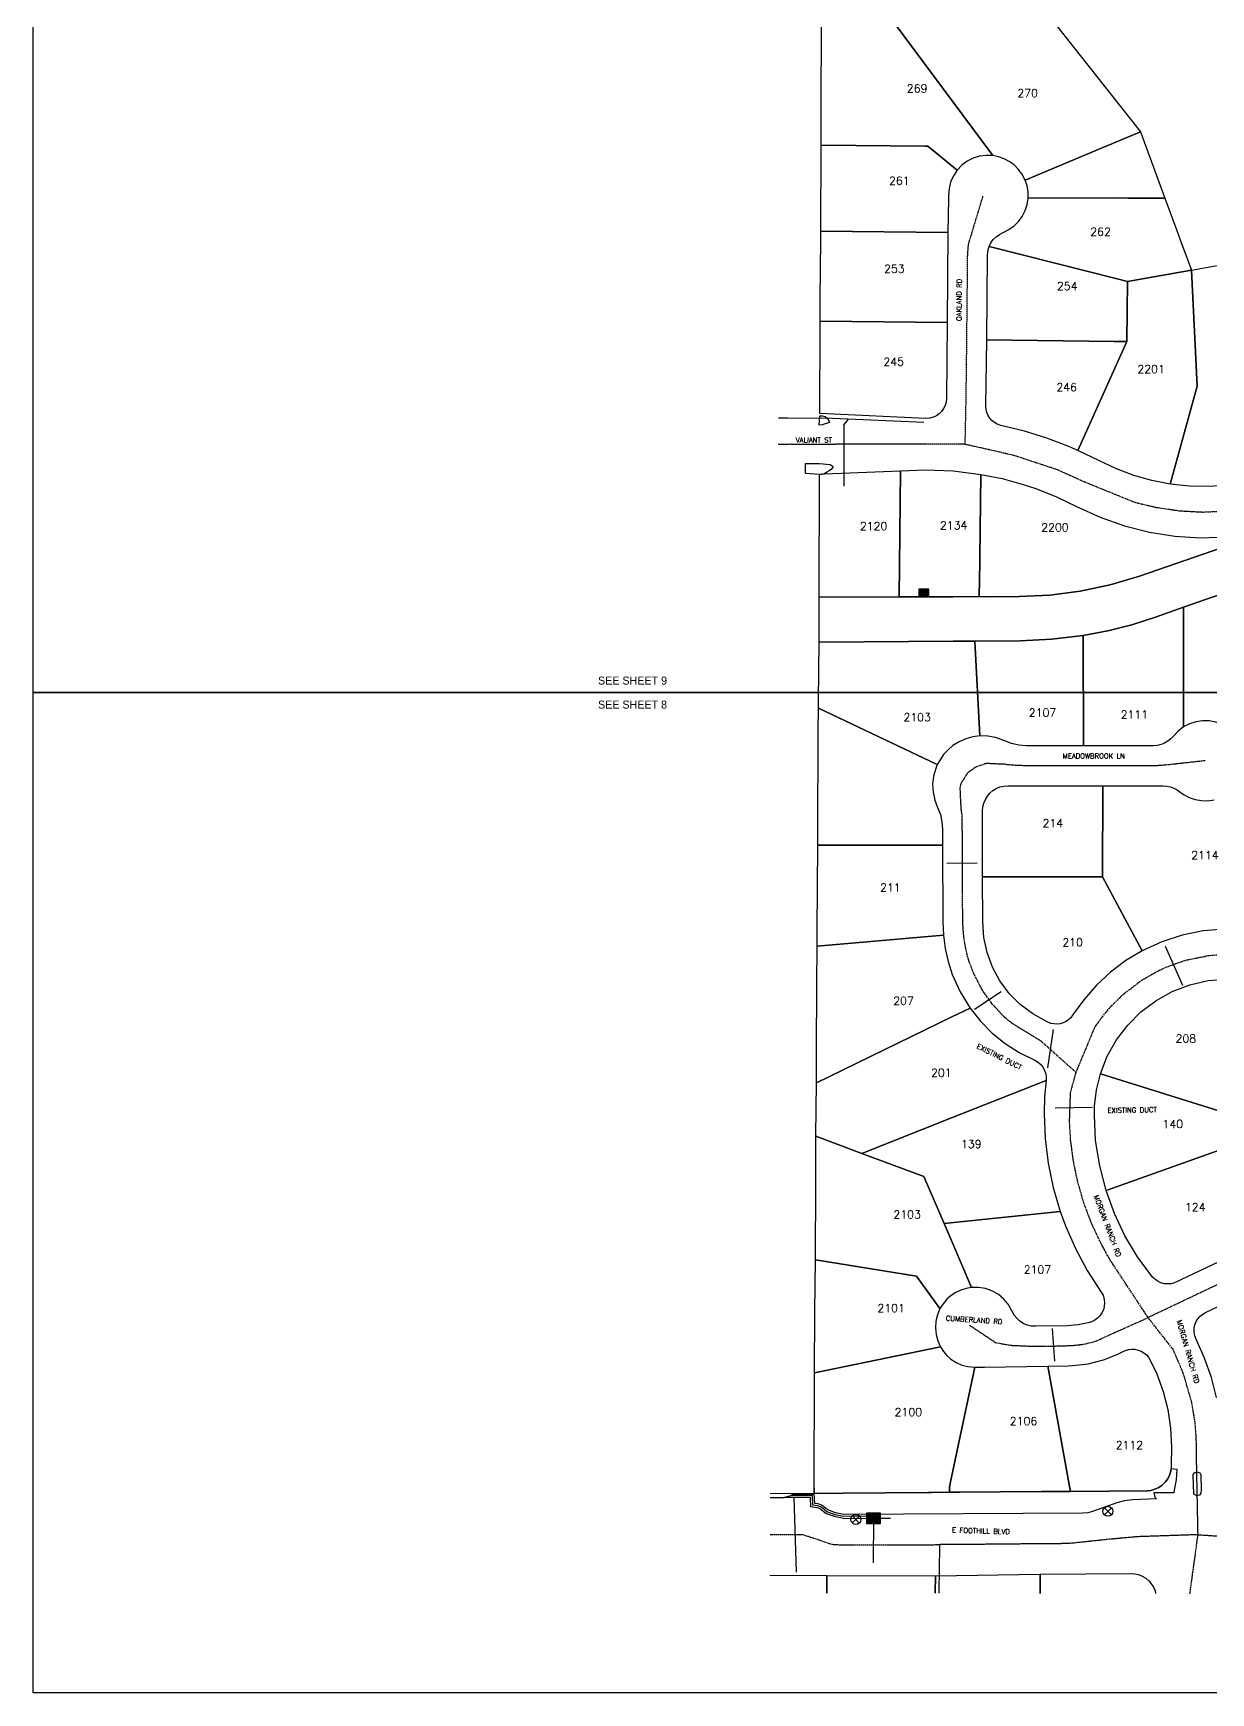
# Model space of a CAD drawing. Header units: millimetres. Extents: x 249 to 4524, y 137 to 4137.
# Drawn here: x 249 to 1426, y 1137 to 2796 of the extents above; entities that cross this region are included whole.
import ezdxf
from ezdxf.enums import TextEntityAlignment as Align

# ---------------------------------------------------------------- set-up
doc = ezdxf.new("R2010")
doc.units = ezdxf.units.MM
doc.linetypes.add('CENTER', pattern=[2, 1.25, -0.25, 0.25, -0.25])
for name, color, linetype in [('ADDRESS', 7, 'Continuous'), ('B-CTRLIN', 7, 'CENTER'), ('B-LOTLIN', 2, 'Continuous'), ('COCLIPL', 7, 'Continuous'), ('EXISTING DUCT', 7, 'Continuous'), ('F-DUCT-U-E', 9, 'Continuous'), ('F-MNHL-U-E', 3, 'Continuous'), ('F-POLE-A-E', 3, 'Continuous'), ('GridSheetNumber', 7, 'Continuous'), ('STREET NAMES', 7, 'Continuous')]:
    doc.layers.add(name, color=color, linetype=linetype)
doc.styles.add('SIMPLEX', font='SIMPLEX')

# ---------------------------------------------------------------- blocks, each defined once
blk = doc.blocks.new('MNHOLE')
blk.add_lwpolyline([(-7.1, -5.1), (7.1, -5.1), (7.1, 5.1), (-7.1, 5.1)], close=True)
at = {"color": 18}
blk.add_solid([(-7, -5), (7, -5), (-7, 5), (7, 5)], dxfattribs=at)
at = {"style": 'SIMPLEX'}
blk.add_text('MH', height=6, dxfattribs=at).set_placement((0, 0), align=Align.MIDDLE)
blk = doc.blocks.new('HNHOLE')
blk.add_lwpolyline([(-4.97, -3.57), (4.97, -3.57), (4.97, 3.57), (-4.97, 3.57)], close=True)
at = {"color": 18}
blk.add_solid([(-4.9, -3.5), (4.9, -3.5), (-4.9, 3.5), (4.9, 3.5)], dxfattribs=at)
at = {"style": 'SIMPLEX'}
blk.add_text('HH', height=4.2, dxfattribs=at).set_placement((0, 0), align=Align.MIDDLE)
blk = doc.blocks.new('TEL_PW')
for points in [[(-3.5, 3.5), (3.5, -3.5)], [(3.5, 3.5), (-3.5, -3.5)]]:
    blk.add_lwpolyline(points)
blk.add_circle((0, 0), 5)
blk = doc.blocks.new('COCLIPL')
at = {"layer": 'COCLIPL', "color": 1, "lineweight": -3}
blk.add_lwpolyline([(0, 1000), (1300, 1000), (1300, 0), (0, 0)], close=True, dxfattribs=at)

msp = doc.modelspace()

# ---------------------------------------------------------------- linework, layer by layer
at = {"layer": 'B-CTRLIN'}
for points in [[(1180.3, 2385.2), (1181.2, 2427.2), (1181.7, 2464.8), (1182.6, 2554.1), (1182.7, 2572), (1183.6, 2584.8), (1198.1, 2633)], [(1180.3, 2385.2), (1140.7, 2385.3), (1130.2, 2385.2), (1094.8, 2385.3), (1090.2, 2385.3), (1038.1, 2384.9), (1005.5, 2385), (995.3, 2384.9), (993.4, 2384.9)], [(1180.3, 2385.2), (1209.4, 2378.7), (1229.6, 2374), (1272.3, 2359.8), (1299.1, 2347.7), (1349.1, 2327.4), (1355, 2325.8), (1371.3, 2322), (1394, 2318.6), (1418.5, 2317.3), (1444.5, 2318.6)], [(1291.1, 1757), (1255.7, 1788.7), (1227.3, 1806), (1220.4, 1811.8), (1217.8, 1814.2), (1216.2, 1815.9), (1207.4, 1825.5), (1197.8, 1838.9), (1188.8, 1856.1), (1183.5, 1870), (1180.9, 1880.9), (1179, 1892), (1178, 1905), (1177.8, 1920.1), (1177.7, 1936.9), (1177.6, 1969.8), (1177.6, 1988.8), (1177.3, 2010.7), (1177.3, 2014.8), (1176.6, 2018.1), (1176, 2026.5), (1175.4, 2041.2), (1176.1, 2044.9), (1176.4, 2046.1), (1182.9, 2056.7), (1185.7, 2059), (1191.7, 2063), (1197.1, 2064.7), (1201.5, 2066.3), (1219.2, 2065.5), (1223.9, 2064.7)], [(1420.2, 2068.7), (1382.3, 2064.5), (1372.9, 2063.8), (1344.7, 2063.7), (1331.6, 2063.7), (1262.7, 2063.7), (1244, 2063.7), (1242.1, 2063.7), (1232.3, 2063.9), (1223.9, 2064.7)], [(1291.1, 1757), (1310, 1802.6), (1316.3, 1811.3), (1324, 1821), (1327.9, 1825.1), (1333.1, 1830.3), (1338.7, 1835.6), (1356.2, 1849), (1372.2, 1858.2), (1381.7, 1862.6), (1400, 1869.2), (1423.2, 1874), (1439.3, 1875.4)], [(1363.1, 1512.1), (1342, 1544.1), (1328.1, 1565.2), (1322.6, 1574.1), (1315.7, 1586.9), (1306.5, 1606.5), (1298.8, 1626.9), (1292.4, 1649.5), (1288.5, 1668.4), (1285.7, 1689.5), (1284.6, 1708.1), (1285.6, 1736.9), (1291.1, 1757)], [(1677.8, 1481.2), (1674.2, 1523.6), (1671.5, 1532.1), (1670.8, 1533.2), (1664.6, 1542.1), (1664.3, 1542.8), (1652.1, 1555), (1637.5, 1568.4), (1625.7, 1579.2), (1615.1, 1587.3), (1604.5, 1593), (1593.8, 1597), (1574.2, 1600.6), (1560.4, 1600.4), (1547, 1597.9), (1535.1, 1593.6), (1518.3, 1585.8), (1501.4, 1577.8), (1479.4, 1567.4), (1453.8, 1555.2), (1411.6, 1535.1), (1363.1, 1512.1)], [(1184.5, 1504.7), (1210.7, 1487.2), (1219.9, 1485.4), (1227.9, 1484.3), (1239.5, 1483.9), (1245.5, 1483.5), (1258.6, 1483.5), (1266.4, 1483.6), (1287.2, 1484.2), (1298.5, 1485.5), (1310.6, 1488.4), (1327.3, 1496.1), (1363.1, 1512.1)], [(1413, 1295.1), (1411.5, 1371.7), (1411.6, 1382.5), (1411, 1395.3), (1410, 1407.5), (1406.4, 1428.7), (1398.3, 1456.4), (1390.2, 1475.6), (1388, 1480.4), (1363.1, 1512.1)], [(985.3, 1295.3), (987.5, 1295.3), (1017.8, 1295.4), (1047.3, 1285.5), (1058.3, 1284.9), (1068.1, 1284.9), (1104.9, 1284.9), (1131.1, 1284.9), (1155, 1285.2)], [(1413, 1295.1), (1353, 1293.1), (1324.5, 1290.5), (1283.8, 1286.2), (1235, 1285.8), (1171.8, 1285.2), (1155, 1285.2)], [(1404.9, 1236.1), (1413, 1295.1)], [(1413, 1295.1), (1502.3, 1289.4), (1591.3, 1290), (1680.4, 1297.6), (1769.7, 1290.8), (1859.1, 1291), (1937.9, 1291.2)], [(1154.3, 1236.5), (1155, 1285.2)]]:
    msp.add_lwpolyline(points, dxfattribs=at)
at = {"layer": 'B-LOTLIN', "color": 5}
for points in [[(1207.9, 2673.6), (1201.2, 2673.8), (1194.6, 2672.9), (1188.2, 2670.9), (1182.3, 2667.9), (1176.9, 2663.9), (1172.3, 2659.1), (1142.9, 2683), (1140, 2683), (1036.4, 2684.2), (1036.5, 2711.2), (1036.5, 2720), (1036.8, 2806.1), (1056.8, 2806.2), (1109.3, 2806.3), (1207.9, 2673.6)], [(1355.4, 2697.4), (1326.9, 2685.5), (1317.1, 2681.4), (1240.3, 2649.2), (1236.9, 2655.4), (1233.4, 2660.1), (1229.2, 2664.3), (1224.4, 2667.8), (1219.2, 2670.5), (1213.6, 2672.4), (1207.9, 2673.6), (1109.3, 2806.3), (1170.3, 2806.6), (1200.5, 2806.7), (1214.3, 2806.7), (1268.8, 2806.9), (1355.4, 2697.4)], [(1379.9, 2631.2), (1342.8, 2631.1), (1332.9, 2631.4), (1243.2, 2631), (1243.2, 2637.2), (1242.2, 2643.3), (1240.3, 2649.2), (1317.1, 2681.4), (1326.9, 2685.5), (1355.4, 2697.4), (1379.9, 2631.2)], [(1172.3, 2659.1), (1168.6, 2653.4), (1165.8, 2647.1), (1164.2, 2640.6), (1163.7, 2633.8), (1163.7, 2630.8), (1163.1, 2596.8), (1036.1, 2598.2), (1036.4, 2684.2), (1140, 2683), (1142.9, 2683), (1172.3, 2659.1)], [(1379.9, 2631.2), (1391.8, 2598.9), (1395.3, 2589.4), (1406.5, 2559.2), (1342.5, 2547.7), (1332.3, 2550.3), (1204.2, 2582.6), (1206, 2586.3), (1208.4, 2589.6), (1211.3, 2592.5), (1214.6, 2594.9), (1218.2, 2596.8), (1223.9, 2599.6), (1229.1, 2603.3), (1233.6, 2607.8), (1237.4, 2612.9), (1240.3, 2618.6), (1242.2, 2624.7), (1243.2, 2631), (1332.9, 2631.4), (1342.8, 2631.1), (1379.9, 2631.2)], [(1163.1, 2596.8), (1162.3, 2506.8), (1035.3, 2508.2), (1035.5, 2529.9), (1036.1, 2589.9), (1036.1, 2598.2), (1163.1, 2596.8)], [(1342.5, 2547.7), (1341.7, 2487.7), (1329.3, 2487.8), (1201.8, 2489.3), (1202.5, 2573.8), (1202.8, 2576.8), (1203.3, 2579.8), (1204.2, 2582.6), (1332.3, 2550.3), (1342.5, 2547.7)], [(1385.3, 2345.3), (1366.9, 2348.9), (1348.9, 2354), (1331.4, 2360.5), (1314.4, 2368.5), (1292.9, 2378.9), (1341.7, 2487.7), (1342.5, 2547.7), (1406.5, 2559.2), (1412.1, 2443.2), (1385.3, 2345.3)], [(1481.3, 2351.6), (1462.5, 2347), (1443.3, 2344.1), (1424, 2342.8), (1404.6, 2343.2), (1385.3, 2345.3), (1412.1, 2443.2), (1406.5, 2559.2), (1465, 2569.8), (1481.3, 2351.6)], [(1162.3, 2506.8), (1161.6, 2430.7), (1161.2, 2427.2), (1160.3, 2423.9), (1158.8, 2420.7), (1156.8, 2417.9), (1154.3, 2415.5), (1151.5, 2413.5), (1148.3, 2412.1), (1145, 2411.2), (1140.8, 2410.9), (1035, 2415.8), (1035.3, 2503.1), (1035.3, 2508.2), (1162.3, 2506.8)], [(1341.7, 2487.7), (1292.9, 2378.9), (1283.9, 2382.8), (1262, 2391.1), (1239.7, 2398), (1216.1, 2403.7), (1212.3, 2405.1), (1209.5, 2406.7), (1207, 2408.8), (1204.9, 2411.2), (1203.2, 2413.9), (1202, 2416.9), (1201.3, 2420.1), (1201.1, 2423.3), (1201.8, 2489.3), (1329.3, 2487.8), (1341.7, 2487.7)], [(1034.5, 2404.1), (1034.9, 2413.5), (1037.8, 2413.5), (1040.3, 2412.7), (1043.2, 2410.5), (1044.6, 2406.8), (1037.3, 2404.4), (1034.5, 2404.1)], [(1045.3, 2364.8), (1048.5, 2363), (1046.6, 2360.2), (1044.5, 2358.6), (1042.1, 2357.3), (1039.6, 2355.5), (1036.9, 2355.2), (1034.6, 2354.8), (1020.8, 2355.8), (1020.7, 2365.8), (1034.8, 2365.7), (1045.3, 2364.8)], [(1114.4, 2232.7), (1034.4, 2232.1), (1034.6, 2354.8), (1036.9, 2355.2), (1039.6, 2355.5), (1115.8, 2358.4), (1114.4, 2232.7)], [(1195.8, 2355), (1194.8, 2271.2), (1194.8, 2266.8), (1194.4, 2232.8), (1168.4, 2232.4), (1114.4, 2232.7), (1115.8, 2358.4), (1140.3, 2359.6), (1168.2, 2358.4), (1195.8, 2355)], [(1492.3, 2300.9), (1354.5, 2253.2), (1325.2, 2244.4), (1295.2, 2238.1), (1264.9, 2234.2), (1234.3, 2232.9), (1204.4, 2232.7), (1194.4, 2232.8), (1194.8, 2266.8), (1194.8, 2271.2), (1195.8, 2355), (1217.2, 2350.7), (1238.3, 2344.9), (1251, 2340.7), (1271.7, 2332.6), (1291.7, 2323), (1315.1, 2312.2), (1339.4, 2303.5), (1364.4, 2297.2), (1389.9, 2293.2), (1415.6, 2291.6), (1441.4, 2292.5), (1467, 2295.7), (1492.3, 2300.9)], [(1474, 2248.7), (1398.4, 2222.2), (1370.4, 2212.1), (1346.7, 2204.7), (1322.7, 2198.6), (1298.3, 2193.9), (1266.9, 2190.1), (1235.3, 2188.6), (1189.8, 2188.2), (1168.3, 2188.1), (1034.3, 2187.1), (1034.3, 2195.4), (1034.4, 2225.3), (1034.4, 2232.1), (1114.4, 2232.7), (1168.4, 2232.4), (1194.4, 2232.8), (1204.4, 2232.7), (1234.3, 2232.9), (1264.9, 2234.2), (1295.2, 2238.1), (1325.2, 2244.4), (1354.5, 2253.2), (1492.3, 2300.9)], [(1540.7, 2148.7), (1494.8, 2053.8), (1457, 2053.8), (1459, 2060.2), (1459.9, 2066.8), (1459.6, 2073.5), (1458.2, 2080.1), (1455.8, 2086.3), (1452.3, 2092.1), (1448, 2097.2), (1442.9, 2101.5), (1437, 2104.9), (1430.8, 2107.2), (1424.2, 2108.5), (1417.5, 2108.7), (1410.8, 2107.7), (1404.4, 2105.6), (1398.5, 2102.5), (1398.4, 2222.2), (1474, 2248.7), (1540.7, 2148.7)], [(1398.5, 2102.5), (1393, 2098.4), (1388.4, 2093.3), (1385.8, 2090.5), (1382.8, 2088.2), (1379.5, 2086.3), (1376, 2084.9), (1372.3, 2084), (1368.5, 2083.7), (1298.5, 2083.7), (1298.3, 2193.9), (1322.7, 2198.6), (1346.7, 2204.7), (1370.4, 2212.1), (1398.4, 2222.2), (1398.5, 2102.5)], [(1298.5, 2083.7), (1241.4, 2083.7), (1233.9, 2084.2), (1226.6, 2085.9), (1218.8, 2089), (1210.6, 2092), (1202.8, 2093.4), (1195, 2093.6), (1189.8, 2188.2), (1235.3, 2188.6), (1266.9, 2190.1), (1298.3, 2193.9), (1298.5, 2083.7)], [(1195, 2093.6), (1187.8, 2092.7), (1180.8, 2090.7), (1174.2, 2087.7), (1168, 2083.8), (1163.2, 2079.7), (1158.8, 2075), (1155.2, 2069.8), (1152.4, 2065.1), (1033.6, 2121.4), (1033.7, 2128.9), (1034.3, 2187.1), (1168.3, 2188.1), (1189.8, 2188.2), (1195, 2093.6)], [(1152.4, 2065.1), (1150.9, 2061.1), (1148.7, 2053.3), (1147.8, 2045.3), (1148.2, 2037.3), (1149.9, 2029.4), (1152.8, 2021.9), (1155.5, 2014.9), (1157.1, 2007.6), (1157.7, 2000.2), (1157.6, 1984.4), (1033.1, 1984.4), (1033.1, 1993.7), (1033.5, 2098.9), (1033.6, 2121.4), (1152.4, 2065.1)], [(1317.5, 1952.7), (1197.5, 1952.7), (1197.7, 2018.7), (1198, 2022.6), (1199, 2026.4), (1200.5, 2030.1), (1202.5, 2033.4), (1205.1, 2036.4), (1208.1, 2038.9), (1211.4, 2041), (1215.1, 2042.5), (1218.9, 2043.4), (1222.8, 2043.7), (1317.8, 2043.7), (1317.5, 1952.7)], [(1439.5, 1900.5), (1418.1, 1898.7), (1397.1, 1894.5), (1376.7, 1887.8), (1357.2, 1878.8), (1317.5, 1952.7), (1317.8, 2043.7), (1378.3, 2043.7), (1381.9, 2043.4), (1385.4, 2042.7), (1388.8, 2041.4), (1392, 2039.6), (1394.9, 2037.5), (1398.6, 2034.9), (1404.2, 2031.9), (1410.2, 2029.9), (1416.5, 2028.9), (1422.9, 2028.8), (1429.1, 2029.8)], [(1157.9, 1907.7), (1158.5, 1894.5), (1032.3, 1883.4), (1032.3, 1899.3), (1033.1, 1984.4), (1157.6, 1984.4), (1157.9, 1907.7)], [(1357.2, 1878.8), (1340.8, 1869), (1325.5, 1857.4), (1311.4, 1844.4), (1298.8, 1829.9), (1287.7, 1814.3), (1285.8, 1811.8), (1283.5, 1809.7), (1280.9, 1808), (1278.1, 1806.7), (1275.2, 1805.8), (1272.1, 1805.5), (1269, 1805.6), (1266, 1806.2), (1262.2, 1807.6), (1247.8, 1815.6), (1235.4, 1825), (1224.4, 1836.1), (1215.1, 1848.6), (1207.7, 1862.3), (1202.3, 1876.9), (1199, 1892.1), (1197.9, 1907.7), (1197.5, 1952.7), (1317.5, 1952.7), (1357.2, 1878.8)], [(1185.2, 1821.5), (1167.1, 1812.7), (1031.8, 1746.8), (1031.9, 1763.2), (1031.9, 1777.8), (1032.2, 1845.3), (1032.3, 1883.4), (1158.5, 1894.5), (1160.2, 1881.2), (1163.2, 1868), (1167.3, 1855.2), (1175.2, 1837.8), (1185.2, 1821.5)], [(1465.8, 1732.5), (1444.3, 1715.6), (1315.4, 1755.9), (1322.2, 1773.3), (1331.4, 1789.6), (1342.7, 1804.5), (1356, 1817.7), (1370.9, 1828.9), (1387.3, 1838), (1404.8, 1844.7), (1423.1, 1848.9), (1441.7, 1850.5), (1465.8, 1732.5)], [(1250, 1769.3), (1253.6, 1767.1), (1256.1, 1764.8), (1258.2, 1762.1), (1259.7, 1759.1), (1260.8, 1755.9), (1261.3, 1752.5), (1261.2, 1749.2), (1166.7, 1711.8), (1077.1, 1676.2), (1031.2, 1693.3), (1031.5, 1720.7), (1031.8, 1746.8), (1167.1, 1812.7), (1185.2, 1821.5), (1195.5, 1808.4), (1207.2, 1796.5), (1220.2, 1786), (1234.2, 1777), (1250, 1769.3)], [(1275.2, 1618.3), (1159.3, 1606.2), (1139, 1653), (1077.1, 1676.2), (1166.7, 1711.8), (1261.2, 1749.2), (1259.7, 1733), (1259.2, 1715.9), (1260.3, 1691.1), (1263.3, 1666.5), (1268.3, 1642.1), (1275.2, 1618.3)], [(1444.3, 1715.6), (1445.6, 1683.5), (1321.1, 1639.1), (1314.7, 1663.8), (1310.7, 1689), (1309.4, 1714.5), (1309.5, 1723.5), (1311.5, 1739.9), (1315.4, 1755.9), (1444.3, 1715.6)], [(1077.1, 1676.2), (1139, 1653), (1159.3, 1606.2), (1166.4, 1589.9), (1186.7, 1542.2), (1181.2, 1541.3), (1175.9, 1539.6), (1170.9, 1537.2), (1166.3, 1534.2), (1161.9, 1530.4), (1158.2, 1526), (1155.1, 1521.1), (1131.7, 1553.6), (1030.8, 1569.9), (1031, 1646.5), (1031.2, 1693.3), (1077.1, 1676.2)], [(1478.9, 1589.2), (1389.6, 1546.9), (1386.2, 1546), (1383.1, 1545.8), (1379.3, 1546), (1375.9, 1546.9), (1372.7, 1548.4), (1369.9, 1550.4), (1367.6, 1552.6), (1352.5, 1572.9), (1340, 1593.9), (1329.5, 1616), (1321.1, 1639.1), (1445.6, 1683.5), (1478.9, 1589.2)], [(1316.3, 1537.6), (1318.1, 1534.4), (1319.3, 1530.1), (1319.6, 1526.7), (1319.3, 1523.3), (1318.4, 1519.9), (1317, 1516.8), (1315, 1513.9), (1312.6, 1511.5), (1309.8, 1509.5), (1306.7, 1508), (1303.3, 1507), (1293.1, 1504.8), (1282.7, 1503.9), (1250.6, 1503.4), (1246.4, 1503.7), (1242.3, 1504.6), (1238.4, 1506.3), (1234.9, 1508.6), (1231.8, 1511.4), (1229.2, 1514.7), (1226.9, 1519), (1223.1, 1525.6), (1218.5, 1530.9), (1213.2, 1535.4), (1207.1, 1538.8), (1200.5, 1541.1), (1193.6, 1542.3), (1186.7, 1542.2), (1166.4, 1589.9), (1159.3, 1606.2), (1275.2, 1618.3), (1280.4, 1603.9), (1290.4, 1581.1), (1302.2, 1559.2), (1316.3, 1537.6)], [(1155.1, 1521.1), (1152.5, 1515), (1151, 1508.5), (1150.6, 1501.9), (1151.2, 1495.2), (1152.9, 1488.8), (1155.7, 1482.8), (1029.7, 1457), (1030.2, 1518.3), (1030.8, 1569.9), (1131.7, 1553.6), (1155.1, 1521.1)], [(1544.9, 1456.2), (1431.3, 1432.2), (1426.3, 1452.1), (1419.5, 1471.5), (1410.8, 1491.1), (1409.5, 1495), (1409.1, 1498.3), (1409.2, 1501.7), (1409.9, 1505), (1411.2, 1508.1), (1412.9, 1510.9), (1415.1, 1513.5), (1417.7, 1515.6), (1420.6, 1517.2), (1508.7, 1559.2), (1544.9, 1456.2)], [(1190.1, 1462.4), (1165.6, 1347.8), (1164.5, 1342.5), (1164.5, 1337.5), (1146.8, 1337.3), (1143.5, 1337.3), (1058.5, 1336.6), (1029.5, 1336.4), (1029.5, 1341.5), (1029.7, 1457), (1155.7, 1482.8), (1158.6, 1478.3), (1162.1, 1474.3), (1166.1, 1470.7), (1171.3, 1467.3), (1177, 1464.7), (1183.1, 1463.1), (1190.1, 1462.4)], [(1386.3, 1361.4), (1385.8, 1358.7), (1384.6, 1354.7), (1382.7, 1350.9), (1380.2, 1347.6), (1377.2, 1344.6), (1373.7, 1342.2), (1369.9, 1340.5), (1365.8, 1339.4), (1362.2, 1339), (1285.6, 1338.4), (1284.6, 1343.4), (1262.9, 1463.6), (1283.3, 1464), (1287.6, 1464.1), (1303.2, 1465.9), (1318.4, 1469.8), (1333, 1475.7), (1339.5, 1478.9), (1343.4, 1480.1), (1346.7, 1480.5), (1349.9, 1480.4), (1353.1, 1479.7), (1356.1, 1478.5), (1358.9, 1476.9), (1361.4, 1474.8), (1363.6, 1472.4), (1365.3, 1469.6), (1371.9, 1455.9), (1378.2, 1438.3), (1382.8, 1420.1), (1385.6, 1401.6), (1386.6, 1382.9), (1386.3, 1364.2), (1386.3, 1361.4)], [(1285.6, 1338.4), (1256.7, 1338.2), (1174.6, 1337.6), (1164.5, 1337.5), (1164.5, 1342.5), (1165.6, 1347.8), (1190.1, 1462.4), (1199.6, 1462.5), (1262.9, 1463.6), (1284.6, 1343.4), (1285.6, 1338.4)], [(1368.7, 1336.9), (1369.9, 1332.5), (1371.5, 1330.8), (1347.6, 1329.9), (1339.6, 1329.1), (1331.9, 1327.1), (1307.5, 1318.3), (1302.8, 1317), (1297.9, 1316.6), (1059, 1315.3), (1050.8, 1317), (1043, 1319.9), (1040.9, 1321.4), (1039, 1323.1), (1036.7, 1324.7), (1033.3, 1326.1), (1030, 1326.4), (1029.5, 1336.4), (1058.5, 1336.6), (1143.5, 1337.3), (1146.8, 1337.3), (1164.5, 1337.5), (1174.6, 1337.6), (1256.7, 1338.2), (1285.6, 1338.4), (1362.2, 1339), (1365.8, 1339.4), (1369.9, 1340.5), (1373.7, 1342.2), (1377.2, 1344.6), (1380.2, 1347.6), (1382.7, 1350.9), (1384.6, 1354.7), (1385.8, 1358.7), (1386.3, 1361.4), (1391.7, 1360.7), (1391.2, 1350.1), (1389.3, 1339.6), (1388.7, 1337), (1368.7, 1336.9)], [(1411.7, 1334), (1408.9, 1335.6), (1408.2, 1355.1), (1409.4, 1357.1), (1411.8, 1358), (1414.7, 1356.9), (1415.9, 1354.8), (1416.1, 1340.1), (1415.8, 1336.5), (1414.3, 1334.6), (1411.7, 1334)], [(1029.5, 1341.5), (1029.5, 1336.4), (985.6, 1336)], [(985, 1254.6), (1042.2, 1254.4)], [(1041.9, 1236.6), (1042.2, 1254.4), (1150.7, 1254.1)], [(1042.2, 1254.4), (1041.9, 1236.6)], [(1150.4, 1236.5), (1150.7, 1254.1), (1255.3, 1255.7), (1255.2, 1236.3)], [(1150.7, 1254.1), (1150.4, 1236.5)], [(1255.2, 1236.3), (1255.3, 1255.7), (1345.7, 1256.3), (1349.7, 1256), (1353.6, 1255.2), (1357.3, 1253.7), (1360.7, 1251.6), (1363.7, 1249.1), (1366.3, 1246.1), (1368.4, 1242.7), (1370, 1239), (1370.6, 1236.2)]]:
    msp.add_lwpolyline(points, dxfattribs=at)
at = {"layer": 'F-DUCT-U-E'}
for points in [[(993.6, 2411.6), (1002.7, 2411.5)], [(1002.7, 2411.5), (1048.1, 2411), (1138.9, 2407.3)], [(1059, 2404.6), (1063.1, 2409.3)], [(1063.1, 2409.3), (1063, 2410.4)], [(1059, 2404.6), (1059.2, 2343.2)], [(1161.9, 1966.4), (1192.3, 1966.7)], [(1380.1, 1883.5), (1397.5, 1844.4)], [(1189.5, 1820.4), (1216.4, 1838)], [(1262.9, 1761.7), (1268.4, 1800)], [(1270.2, 1721.8), (1307.4, 1722.5)], [(1267.1, 1501.1), (1269.6, 1468.7)], [(985.6, 1332.4), (999.9, 1332.2)], [(1013.1, 1334.3), (1007.2, 1334.2), (999.9, 1332.2)], [(1009.1, 1332.2), (999.9, 1332.2)], [(1028.3, 1335.4), (1006.9, 1335.2)], [(1058.6, 1311.3), (1049.7, 1313.2), (1041.2, 1316.4), (1038.5, 1318.2), (1036.5, 1319.9), (1034.8, 1321.2), (1032.3, 1322.1), (1026.2, 1322.8), (1025.7, 1332.3), (1009.1, 1332.2)], [(1009.1, 1332.2), (1011.5, 1257.5)], [(1089.4, 1313.5), (1058.8, 1313.3), (1050.3, 1315.1), (1042.1, 1318.1), (1039.7, 1319.8), (1037.7, 1321.5), (1035.8, 1323), (1032.8, 1324.1), (1028.1, 1324.6), (1027.6, 1334.4), (1013.1, 1334.3)], [(1058.6, 1311.3), (1088.7, 1311.5)], [(1088.7, 1311.5), (1088.3, 1267)], [(1088.7, 1311.5), (1105.7, 1311.6)]]:
    msp.add_lwpolyline(points, dxfattribs=at)

# ---------------------------------------------------------------- block references
at = {"layer": 'COCLIPL'}
for p in [(249, 2137.1), (249, 1137.1)]:
    msp.add_blockref('COCLIPL', p, dxfattribs=at)
at = {"layer": 'F-MNHL-U-E'}
for name, p, rotation in [('HNHOLE', (1138.9, 2236.6), 359.7382880103642), ('MNHOLE', (1088.7, 1311.5), 0.01567732557857515)]:
    msp.add_blockref(name, p, dxfattribs=dict(at, rotation=rotation))
at = {"layer": 'F-POLE-A-E'}
for p, rotation in [((1071.1, 1310.4), 87.06149259116555), ((1322.9, 1318.5), 89.99993687997335)]:
    msp.add_blockref('TEL_PW', p, dxfattribs=dict(at, rotation=rotation))

# ---------------------------------------------------------------- texts
at = {"layer": 'ADDRESS', "color": 5, "char_height": 8, "attachment_point": 1, "style": 'SIMPLEX'}
for s, insert, rotation in [('269 ', (1122, 2744.7), 0.1001), ('270 ', (1232.4, 2740.1), 0.1003), ('261 ', (1104.2, 2652.5), 0.1), ('262 ', (1305.3, 2601.5), 0.1004), ('253 ', (1099.2, 2564.5), 0.1), ('254 ', (1272, 2547.2), 0.1003), ('245 ', (1098.6, 2471.6), 0.1), ('2201 ', (1352.4, 2464.2), 0.1005), ('246 ', (1271.4, 2446.1), 0.1003), ('2120 ', (1075.1, 2307.2), 0.1), ('2134 ', (1155.1, 2308), 0.1001), ('2103 ', (1118.6, 2116.2), 0.1), ('2107 ', (1243.9, 2120.8), 0.1003), ('2111 ', (1335.7, 2118.9), 0.1005), ('214 ', (1257.6, 2010.2), 0.1003), ('2114 ', (1406.2, 1978.3), 0.1006), ('211 ', (1095.3, 1946), 0.1), ('210 ', (1277.4, 1891.2), 0.1004), ('207 ', (1108.4, 1832.7), 0.1), ('208 ', (1390.5, 1795), 0.1006), ('201 ', (1146.2, 1760.9), 0.1001), ('140 ', (1377.5, 1709.6), 0.1005), ('139 ', (1176.1, 1689.6), 0.1002), ('124 ', (1399.9, 1626.6), 0.1006), ('2103 ', (1108.6, 1619.2), 0.1), ('2107 ', (1238.8, 1564.1), 0.1003), ('2101 ', (1092.6, 1525.6), 0.1), ('2100 ', (1109.8, 1421.6), 0.1), ('2106 ', (1224.9, 1412.6), 0.1002), ('2112 ', (1330.7, 1388.7), 0.1004)]:
    msp.add_mtext(s, dxfattribs=dict(at, insert=insert, rotation=rotation))
at = {"layer": 'ADDRESS', "color": 5, "insert": (1256.3, 2305.9), "char_height": 8, "width": 115.236, "attachment_point": 1, "rotation": 0.1005, "style": 'SIMPLEX'}
msp.add_mtext('2200 ', dxfattribs=at)
at = {"layer": 'EXISTING DUCT', "char_height": 5, "width": 87.315, "attachment_point": 1}
for insert, rotation in [((1197.2, 1793.6), 333.4394), ((1322.4, 1730), 0.9115)]:
    msp.add_mtext('{\\Fsimplex;\\PEXISTING DUCT}', dxfattribs=dict(at, insert=insert, rotation=rotation))
at = {"layer": 'STREET NAMES', "color": 7, "char_height": 5, "attachment_point": 1, "style": 'SIMPLEX'}
for s, insert, rotation in [(' OAKLAND RD   ', (1171.5, 2504.8), 89.4579), (' VALIANT ST   ', (1007.6, 2391.9), 359.814), (' MEADOWBROOK LN   ', (1274.3, 2076), 0.01), (' MORGAN RANCH RD   ', (1312.1, 1638.6), 290.6163), (' CUMBERLAND RD   ', (1157.7, 1514.3), 356.3405), (' MORGAN RANCH RD   ', (1395.5, 1513.6), 285.9423), (' E FOOTHILL BLVD   ', (1163.8, 1302.4), 358.2434)]:
    msp.add_mtext(s, dxfattribs=dict(at, insert=insert, rotation=rotation))

# ---------------------------------------------------------------- next in the draw order: texts
at = {"layer": 'GridSheetNumber', "insert": (847.9, 2148.8), "char_height": 8, "attachment_point": 5, "bg_fill": 2}
msp.add_mtext('SEE SHEET 9', dxfattribs=at)

# ---------------------------------------------------------------- next in the draw order: texts
at = {"layer": 'GridSheetNumber', "insert": (847.9, 2124.8), "char_height": 8, "width": 80.679, "attachment_point": 5, "bg_fill": 2}
msp.add_mtext('SEE SHEET 8', dxfattribs=at)

doc.saveas('drawing.dxf')
